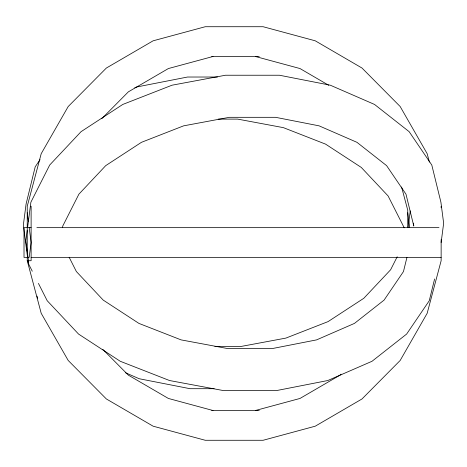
<?xml version="1.0" encoding="UTF-8"?>
<svg xmlns="http://www.w3.org/2000/svg" width="467" height="467" viewBox="0 0 467 467"><rect width="100%" height="100%" fill="white"/><g stroke="black" fill="none" stroke-linecap="round" stroke-linejoin="round"><path stroke-width="0.7" d="M27.238 230.161L25.86 240.698L28.61 261.736L28.376 263.528L32.27 271.222M27.565 227.657L30.886 202.199L49.712 165.009L81.054 131.671L122.774 104.445L172.037 85.198L225.479 75.234L279.459 75.234L330.297 85.198L374.534 104.445L409.15 131.671L431.788 165.009L440.906 202.199L443.65 223.238L441.14 242.49M62.59 227.441L62.776 226.01L78.894 194.173L105.723 165.633L141.443 142.324L183.613 125.845L229.361 117.316L275.571 117.316L319.095 125.845L356.963 142.324L386.6 165.633L405.981 194.173L413.785 226.01L413.4 223.156M408.076 227.657L410.265 210.897M406.938 257.405L403.47 271.555L384.09 300.094L354.453 323.403L316.585 339.883L273.061 348.411L226.851 348.411L181.097 339.883L138.927 323.403L103.213 300.094L76.378 271.555L69.145 257.259M434.608 278.968L429.272 300.719L406.634 334.057L372.018 361.283L327.787 380.529L276.943 390.494L222.963 390.494L169.527 380.529L120.264 361.283L78.544 334.057L47.202 300.719L38.434 283.405M397.201 256.768L390.622 269.763L363.787 298.302L328.073 321.611L285.903 338.09L240.149 346.619L214.878 346.619M40.063 159.661L35.212 166.801L26.094 203.991L23.35 225.03L27.576 257.416L24.015 257.416L24.015 227.657L31.12 227.657M101.818 118.63L128.367 91.847L168.389 68.544L213.022 56.484M341.027 374.12L340.005 375.153L299.989 398.456L255.35 410.516M134.724 87.854L136.703 86.99L187.541 77.026L217.453 77.026M211.732 56.484L259.238 56.484M218.142 119.108L237.639 119.108L283.387 127.643L325.557 144.122L361.277 167.425L388.106 195.965L404.224 227.803M30.355 206.28L31.12 206.28L31.12 260.72L28.475 260.72M36.87 227.657L439.003 227.657M28.043 257.416L29.176 257.416L31.12 242.49L29.188 227.657M31.12 257.416L441.14 257.416M27.238 257.416L27.238 260.72L28.008 260.72L28.376 263.528M214.125 388.702L190.057 388.702L139.213 378.737L125.349 372.707M211.732 410.516L259.238 410.516M255.35 56.484L299.989 68.544L328.75 85.298M213.022 410.516L168.389 398.456L128.367 375.153L102.839 349.404M429.401 162.102L427.165 153.69L400.178 106.534L362.007 68.036L315.26 40.816L263.119 26.724L205.258 26.724L153.118 40.816L106.365 68.036L68.2 106.534L41.207 153.69L27.238 206.28L27.238 251.228M401.585 186.981L407.749 210.197L407.749 227.657M27.238 260.72L41.207 313.31L68.2 360.466L106.365 398.964L153.118 426.184L205.258 440.276L263.119 440.276L315.26 426.184L362.007 398.964L400.178 360.466L427.165 313.31L441.14 260.72L441.14 239.664M37.039 296.119L37.553 298.226M407.749 212.73L409.699 227.657M27.238 212.73L28.376 221.446M441.14 206.28L441.14 207.704"/></g></svg>
